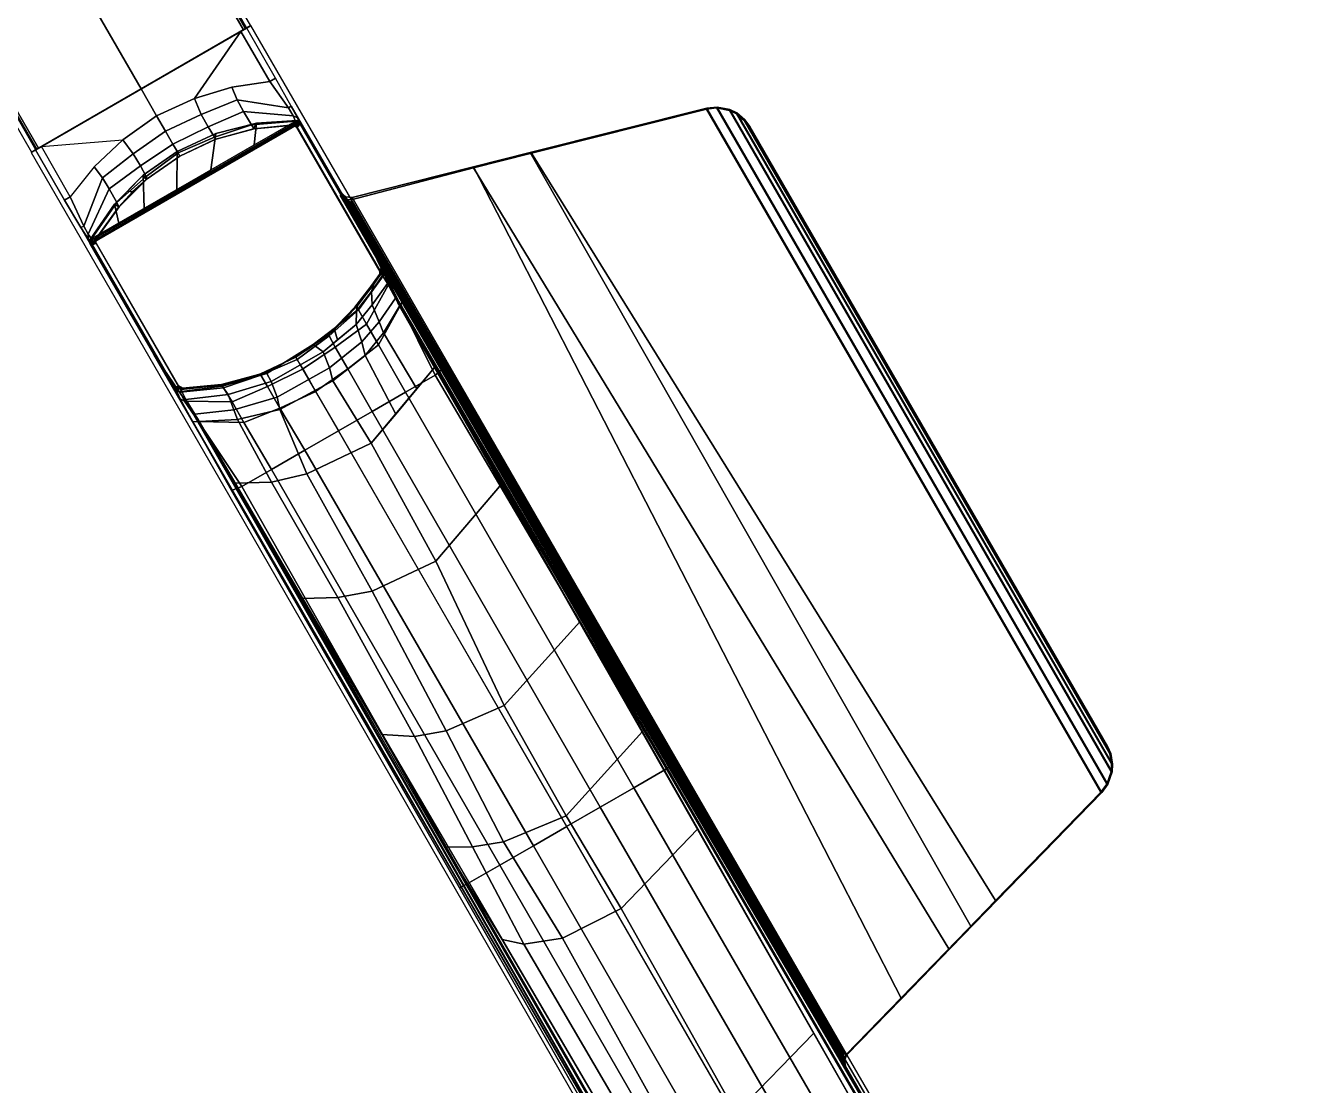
# Model space of a CAD drawing. Header units: inches. Extents: x 2605 to 2965, y 1528 to 1642.
# Drawn here: x 2718.53 to 2726.72, y 1578.52 to 1585.37 of the extents above; entities that cross this region are included whole.
import ezdxf

# ---------------------------------------------------------------- set-up
doc = ezdxf.new("R2010")
doc.units = ezdxf.units.IN
doc.layers.add('table leg', color=7, linetype='Continuous')
doc.layers.add('table top', color=7, linetype='Continuous')

msp = doc.modelspace()

# ---------------------------------------------------------------- linework, layer by layer
at = {"layer": 'table leg'}
for points in [[(2718.5303, 1586.2503, -3.9485), (2718.3811, 1584.9791, -4.0671), (2718.6156, 1584.5729, -4.0671), (2719.2779, 1584.9553, -3.9485)], [(2718.5303, 1586.2503, -3.9485), (2719.2779, 1584.9553, -3.9485), (2719.9403, 1585.3377, -4.0671), (2719.7057, 1585.7439, -4.0671)], [(2719.9584, 1585.3482, -4.0946), (2719.9861, 1585.3642, -5.012), (2719.7514, 1585.7707, -5.012), (2719.7237, 1585.7547, -4.0946)], [(2719.9403, 1585.3377, -4.0671), (2719.9531, 1585.3451, -4.0775), (2719.7185, 1585.7515, -4.0775), (2719.7057, 1585.7439, -4.0671)], [(2719.9531, 1585.3451, -4.0775), (2719.9584, 1585.3482, -4.0946), (2719.7237, 1585.7547, -4.0946), (2719.7185, 1585.7515, -4.0775)], [(2718.5975, 1584.5624, -4.0946), (2718.5697, 1584.5464, -5.012), (2719.9861, 1585.3642, -5.012), (2719.9584, 1585.3482, -4.0946)], [(2718.6044, 1584.5664, -4.0775), (2718.5975, 1584.5624, -4.0946), (2719.9584, 1585.3482, -4.0946), (2719.9531, 1585.3451, -4.0775)], [(2718.6156, 1584.5729, -4.0671), (2718.6044, 1584.5664, -4.0775), (2719.9531, 1585.3451, -4.0775), (2719.9403, 1585.3377, -4.0671)], [(2719.2779, 1584.9553, -3.9485), (2719.2628, 1584.9466, -4.0671), (2719.9403, 1585.3377, -4.0671), (2719.2779, 1584.9553, -3.9485)], [(2719.6221, 1584.8933, -3.978), (2719.9222, 1585.3272, -4.0608), (2719.2779, 1584.9553, -4.0674), (2719.3784, 1584.7813, -3.9605)], [(2719.6221, 1584.8933, -3.978), (2719.8646, 1584.9675, -4.0098), (2720.1093, 1585.0032, -4.0609), (2719.9222, 1585.3272, -4.0608)], [(2720.1093, 1585.0032, -4.0609), (2720.1472, 1585.0251, -4.1179), (2719.9601, 1585.3491, -4.1179), (2719.9222, 1585.3272, -4.0608)], [(2718.3627, 1584.9689, -4.0946), (2718.335, 1584.9529, -5.012), (2718.5697, 1584.5464, -5.012), (2718.5975, 1584.5624, -4.0946)], [(2718.3698, 1584.9728, -4.0762), (2718.3627, 1584.9689, -4.0946), (2718.5975, 1584.5624, -4.0946), (2718.6044, 1584.5664, -4.0775)], [(2718.3811, 1584.9791, -4.0671), (2718.3698, 1584.9728, -4.0762), (2718.6044, 1584.5664, -4.0775), (2718.6156, 1584.5729, -4.0671)], [(2718.7145, 1584.63, -4.0494), (2718.6156, 1584.5729, -4.0671), (2719.2628, 1584.9466, -4.0671), (2719.2779, 1584.9553, -3.9485)], [(2718.6337, 1584.5833, -4.0608), (2719.1595, 1584.6262, -3.978), (2719.3784, 1584.7813, -3.9605), (2719.2779, 1584.9553, -4.0674)], [(2719.8986, 1584.8846, -3.9256), (2719.8646, 1584.9675, -4.0098), (2719.6221, 1584.8933, -3.978), (2719.6657, 1584.7904, -3.8985)], [(2720.2294, 1584.8325, -4.001), (2720.1093, 1585.0032, -4.0609), (2719.8646, 1584.9675, -4.0098), (2719.8986, 1584.8846, -3.9256)], [(2720.2483, 1584.8453, -4.0524), (2720.1472, 1585.0251, -4.1179), (2720.1093, 1585.0032, -4.0609), (2720.2294, 1584.8325, -4.001)], [(2719.435, 1584.6833, -3.8831), (2719.6657, 1584.7904, -3.8985), (2719.6221, 1584.8933, -3.978), (2719.3784, 1584.7813, -3.9605)], [(2719.94, 1584.8107, -3.8175), (2719.8986, 1584.8846, -3.9256), (2719.6657, 1584.7904, -3.8985), (2719.7106, 1584.7107, -3.7963)], [(2720.2606, 1584.7815, -3.9148), (2720.2294, 1584.8325, -4.001), (2719.8986, 1584.8846, -3.9256), (2719.94, 1584.8107, -3.8175)], [(2719.4837, 1584.5989, -3.7839), (2719.7106, 1584.7107, -3.7963), (2719.6657, 1584.7904, -3.8985), (2719.435, 1584.6833, -3.8831)], [(2719.9914, 1584.7246, -3.6797), (2719.94, 1584.8107, -3.8175), (2719.7106, 1584.7107, -3.7963), (2719.7511, 1584.6434, -3.6669)], [(2720.2749, 1584.7485, -3.7563), (2720.2606, 1584.7815, -3.9148), (2719.94, 1584.8107, -3.8175), (2719.9914, 1584.7246, -3.6797)], [(2720.2875, 1584.7683, -3.9216), (2720.2483, 1584.8453, -4.0524), (2720.2294, 1584.8325, -4.001), (2720.2606, 1584.7815, -3.9148)], [(2720.2875, 1584.7683, -3.9216), (2720.8848, 1583.7362, -3.9572), (2720.9737, 1583.5911, -4.0842), (2720.2483, 1584.8453, -4.0524)], [(2719.3784, 1584.7813, -3.9605), (2719.1595, 1584.6262, -3.978), (2719.2268, 1584.5371, -3.8985), (2719.435, 1584.6833, -3.8831)], [(2719.5166, 1584.5419, -3.6595), (2719.7511, 1584.6434, -3.6669), (2719.7106, 1584.7107, -3.7963), (2719.4837, 1584.5989, -3.7839)], [(2720.0083, 1584.6984, -3.012), (2719.9914, 1584.7246, -3.6797), (2719.7511, 1584.6434, -3.6669), (2719.7616, 1584.6313, -3.012)], [(2720.2595, 1584.7226, -3.012), (2720.2749, 1584.7485, -3.7563), (2719.9914, 1584.7246, -3.6797), (2720.0083, 1584.6984, -3.012)], [(2720.2595, 1584.7226, 17.294), (2720.2599, 1584.7228, -3.012), (2720.0086, 1584.6986, -3.012), (2720.0039, 1584.6976, 17.294)], [(2720.2858, 1584.7076, -3.012), (2720.3009, 1584.7335, -3.7563), (2720.2749, 1584.7485, -3.7563), (2720.2595, 1584.7226, -3.012)], [(2720.2595, 1584.7226, 17.294), (2720.2697, 1584.7209, 17.294), (2720.2751, 1584.7188, -3.012), (2720.2599, 1584.7228, -3.012)], [(2720.2749, 1584.7485, -3.7563), (2720.3009, 1584.7335, -3.7563), (2720.2875, 1584.7683, -3.9216), (2720.2606, 1584.7815, -3.9148)], [(2720.2697, 1584.7209, 17.294), (2720.2829, 1584.7117, 17.294), (2720.2831, 1584.7122, -3.012), (2720.2751, 1584.7188, -3.012)], [(2720.2831, 1584.7122, -3.012), (2720.8199, 1583.7827, -3.012), (2720.8218, 1583.7721, -3.012), (2720.2751, 1584.7188, -3.012)], [(2720.2829, 1584.7117, 17.294), (2720.2858, 1584.7076, 17.294), (2720.2862, 1584.7078, -3.012), (2720.2831, 1584.7122, -3.012)], [(2720.8199, 1583.7827, -3.012), (2720.2831, 1584.7122, -3.012), (2720.2862, 1584.7078, -3.012), (2720.8178, 1583.787, -3.012)], [(2720.2858, 1584.7076, -3.012), (2720.8174, 1583.7869, -3.012), (2720.8475, 1583.7869, -3.7563), (2720.3009, 1584.7335, -3.7563)], [(2720.2858, 1584.7076, 17.294), (2720.8174, 1583.7868, 17.294), (2720.8178, 1583.787, -3.012), (2720.2862, 1584.7078, -3.012)], [(2720.8475, 1583.7869, -3.7563), (2720.8848, 1583.7362, -3.9572), (2720.2875, 1584.7683, -3.9216), (2720.3009, 1584.7335, -3.7563)], [(2718.6337, 1584.5833, -4.0608), (2719.1595, 1584.6262, -3.978), (2718.9739, 1584.4533, -4.0098), (2718.8207, 1584.2593, -4.0609)], [(2719.2268, 1584.5371, -3.8985), (2719.1595, 1584.6262, -3.978), (2718.9739, 1584.4533, -4.0098), (2719.0288, 1584.3824, -3.9256)], [(2719.435, 1584.6833, -3.8831), (2719.2268, 1584.5371, -3.8985), (2719.2734, 1584.4583, -3.7963), (2719.4837, 1584.5989, -3.7839)], [(2719.528, 1584.5222, -3.012), (2719.7616, 1584.6313, -3.012), (2719.7511, 1584.6434, -3.6669), (2719.5166, 1584.5419, -3.6595)], [(2719.762, 1584.6315, -3.012), (2719.5283, 1584.5224, -3.012), (2719.5272, 1584.5217, 17.294), (2719.7548, 1584.6288, 17.294)], [(2720.0039, 1584.6976, 17.294), (2720.0086, 1584.6986, -3.012), (2719.762, 1584.6315, -3.012), (2719.7548, 1584.6288, 17.294)], [(2718.6337, 1584.5833, -4.0608), (2718.5958, 1584.5614, -4.1179), (2718.7829, 1584.2374, -4.1179), (2718.8207, 1584.2593, -4.0609)], [(2719.4837, 1584.5989, -3.7839), (2719.2734, 1584.4583, -3.7963), (2719.3114, 1584.3895, -3.6669), (2719.5166, 1584.5419, -3.6595)], [(2719.2734, 1584.4583, -3.7963), (2719.2268, 1584.5371, -3.8985), (2719.0288, 1584.3824, -3.9256), (2719.0721, 1584.3096, -3.8175)], [(2719.5166, 1584.5419, -3.6595), (2719.3114, 1584.3895, -3.6669), (2719.3166, 1584.3744, -3.012), (2719.528, 1584.5222, -3.012)], [(2719.3221, 1584.379, 17.294), (2719.5286, 1584.5226, 17.294), (2719.5283, 1584.5224, -3.012), (2719.317, 1584.3746, -3.012)], [(2719.0288, 1584.3824, -3.9256), (2718.9739, 1584.4533, -4.0098), (2718.8207, 1584.2593, -4.0609), (2718.9085, 1584.0699, -4.001)], [(2719.0721, 1584.3096, -3.8175), (2719.0288, 1584.3824, -3.9256), (2718.9085, 1584.0699, -4.001), (2718.9371, 1584.0174, -3.9148)], [(2719.3114, 1584.3895, -3.6669), (2719.2734, 1584.4583, -3.7963), (2719.0721, 1584.3096, -3.8175), (2719.121, 1584.2221, -3.6797)], [(2719.3166, 1584.3744, -3.012), (2719.3114, 1584.3895, -3.6669), (2719.121, 1584.2221, -3.6797), (2719.1352, 1584.1943, -3.012)], [(2719.3221, 1584.379, 17.294), (2719.317, 1584.3746, -3.012), (2719.1356, 1584.1945, -3.012), (2719.138, 1584.1976, 17.294)], [(2719.121, 1584.2221, -3.6797), (2719.0721, 1584.3096, -3.8175), (2718.9371, 1584.0174, -3.9148), (2718.9585, 1583.9885, -3.7563)], [(2718.9085, 1584.0699, -4.001), (2718.8207, 1584.2593, -4.0609), (2718.7829, 1584.2374, -4.1179), (2718.888, 1584.0599, -4.0524)], [(2719.1352, 1584.1943, -3.012), (2719.121, 1584.2221, -3.6797), (2718.9585, 1583.9885, -3.7563), (2718.9886, 1583.9888, -3.012)], [(2719.138, 1584.1976, 17.294), (2719.1356, 1584.1945, -3.012), (2718.989, 1583.989, -3.012), (2718.9886, 1583.9888, 17.294)], [(2718.9371, 1584.0174, -3.9148), (2718.9085, 1584.0699, -4.001), (2718.888, 1584.0599, -4.0524), (2718.9351, 1583.9875, -3.9216)], [(2718.888, 1584.0599, -4.0524), (2719.6114, 1582.8046, -4.0842), (2719.5302, 1582.9541, -3.9572), (2718.9351, 1583.9875, -3.9216)], [(2718.9371, 1584.0174, -3.9148), (2718.9351, 1583.9875, -3.9216), (2718.9585, 1583.9585, -3.7563), (2718.9585, 1583.9885, -3.7563)], [(2718.9585, 1583.9585, -3.7563), (2718.9351, 1583.9875, -3.9216), (2719.5302, 1582.9541, -3.9572), (2719.505, 1583.0118, -3.7563)], [(2718.9886, 1583.9888, -3.012), (2718.9585, 1583.9885, -3.7563), (2718.9585, 1583.9585, -3.7563), (2718.9885, 1583.9586, -3.012)], [(2718.989, 1583.989, -3.012), (2718.9848, 1583.9739, -3.012), (2718.9849, 1583.9791, 17.294), (2718.9886, 1583.9888, 17.294)], [(2718.9848, 1583.9739, -3.012), (2718.9865, 1583.9637, -3.012), (2718.9863, 1583.9631, 17.294), (2718.9849, 1583.9791, 17.294)], [(2718.9585, 1583.9585, -3.7563), (2719.505, 1583.0118, -3.7563), (2719.5201, 1583.0378, -3.012), (2718.9885, 1583.9586, -3.012)], [(2718.9865, 1583.9637, -3.012), (2718.9888, 1583.9587, -3.012), (2718.9884, 1583.9585, 17.294), (2718.9863, 1583.9631, 17.294)], [(2718.9888, 1583.9587, -3.012), (2719.5204, 1583.038, -3.012), (2719.52, 1583.0377, 17.294), (2718.9884, 1583.9585, 17.294)], [(2720.6678, 1583.5477, 17.294), (2720.6711, 1583.5512, -3.012), (2720.8176, 1583.7567, -3.012), (2720.8172, 1583.7565, 17.294)], [(2720.6707, 1583.551, -3.012), (2720.6826, 1583.529, -3.6107), (2720.8474, 1583.7569, -3.7563), (2720.8173, 1583.7565, -3.012)], [(2720.6826, 1583.529, -3.6107), (2720.7338, 1583.4358, -3.8175), (2720.8829, 1583.7039, -3.936), (2720.8474, 1583.7569, -3.7563)], [(2720.8172, 1583.7565, 17.294), (2720.8176, 1583.7567, -3.012), (2720.8218, 1583.7721, -3.012), (2720.8209, 1583.7663, 17.294)], [(2720.8173, 1583.7565, -3.012), (2720.8474, 1583.7569, -3.7563), (2720.8475, 1583.7869, -3.7563), (2720.8174, 1583.7869, -3.012)], [(2720.821, 1583.7771, 17.294), (2720.8199, 1583.7827, -3.012), (2720.8178, 1583.787, -3.012), (2720.8174, 1583.7868, 17.294)], [(2720.8209, 1583.7663, 17.294), (2720.8218, 1583.7721, -3.012), (2720.8199, 1583.7827, -3.012), (2720.821, 1583.7771, 17.294)], [(2720.8475, 1583.7869, -3.7563), (2720.8474, 1583.7569, -3.7563), (2720.8829, 1583.7039, -3.936), (2720.8848, 1583.7362, -3.9572)], [(2720.8829, 1583.7039, -3.936), (2720.9527, 1583.5601, -4.0331), (2720.9737, 1583.5911, -4.0842), (2720.8848, 1583.7362, -3.9572)], [(2720.7338, 1583.4358, -3.8175), (2720.8121, 1583.3024, -3.9489), (2720.9527, 1583.5601, -4.0331), (2720.8829, 1583.7039, -3.936)], [(2720.9737, 1583.5911, -4.0842), (2720.9527, 1583.5601, -4.0331), (2721.1765, 1583.1069, -4.1306), (2721.2317, 1583.1528, -4.2064)], [(2720.4837, 1583.3663, 17.294), (2720.4897, 1583.3712, -3.012), (2720.6711, 1583.5512, -3.012), (2720.6678, 1583.5477, 17.294)], [(2720.4893, 1583.371, -3.012), (2720.4922, 1583.3616, -3.5979), (2720.6826, 1583.529, -3.6107), (2720.6707, 1583.551, -3.012)], [(2720.4922, 1583.3616, -3.5979), (2720.5326, 1583.2871, -3.7963), (2720.7338, 1583.4358, -3.8175), (2720.6826, 1583.529, -3.6107)], [(2720.8121, 1583.3024, -3.9489), (2720.9864, 1582.9972, -4.048), (2721.1765, 1583.1069, -4.1306), (2720.9527, 1583.5601, -4.0331)], [(2720.5326, 1583.2871, -3.7963), (2720.6141, 1583.1478, -3.9217), (2720.8121, 1583.3024, -3.9489), (2720.7338, 1583.4358, -3.8175)], [(2720.2783, 1583.2234, -3.012), (2720.4897, 1583.3712, -3.012), (2720.4837, 1583.3663, 17.294), (2720.2772, 1583.2227, 17.294)], [(2720.2861, 1583.2087, -3.5906), (2720.4922, 1583.3616, -3.5979), (2720.4893, 1583.371, -3.012), (2720.278, 1583.2232, -3.012)], [(2720.3208, 1583.1455, -3.7839), (2720.5326, 1583.2871, -3.7963), (2720.4922, 1583.3616, -3.5979), (2720.2861, 1583.2087, -3.5906)], [(2720.405, 1583.001, -3.9064), (2720.6141, 1583.1478, -3.9217), (2720.5326, 1583.2871, -3.7963), (2720.3208, 1583.1455, -3.7839)], [(2720.6141, 1583.1478, -3.9217), (2720.7698, 1582.8721, -4.0114), (2720.9864, 1582.9972, -4.048), (2720.8121, 1583.3024, -3.9489)], [(2720.278, 1583.2232, -3.012), (2720.0443, 1583.114, -3.012), (2720.051, 1583.1069, -3.5979), (2720.2864, 1583.2089, -3.5906)], [(2720.2786, 1583.2235, 17.294), (2720.051, 1583.1165, 17.294), (2720.0447, 1583.1142, -3.012), (2720.2783, 1583.2234, -3.012)], [(2720.2864, 1583.2089, -3.5906), (2720.051, 1583.1069, -3.5979), (2720.0953, 1583.0347, -3.7963), (2720.3238, 1583.1473, -3.7839)], [(2721.1765, 1583.1069, -4.1306), (2722.6712, 1580.5635, -4.3569), (2722.7175, 1580.5947, -4.4267), (2721.2317, 1583.1528, -4.2064)], [(2719.7977, 1583.047, -3.012), (2719.8107, 1583.0257, -3.6107), (2720.051, 1583.1069, -3.5979), (2720.0443, 1583.114, -3.012)], [(2719.8019, 1583.0477, 17.294), (2719.798, 1583.0472, -3.012), (2720.0447, 1583.1142, -3.012), (2720.051, 1583.1165, 17.294)], [(2719.8107, 1583.0257, -3.6107), (2719.8659, 1582.9347, -3.8175), (2720.0953, 1583.0347, -3.7963), (2720.051, 1583.1069, -3.5979)], [(2720.3238, 1583.1473, -3.7839), (2720.0953, 1583.0347, -3.7963), (2720.1752, 1582.8944, -3.9217), (2720.4069, 1583.0021, -3.9064)], [(2720.5528, 1582.7468, -3.9903), (2720.7698, 1582.8721, -4.0114), (2720.6141, 1583.1478, -3.9217), (2720.405, 1583.001, -3.9064)], [(2720.9864, 1582.9972, -4.048), (2722.4606, 1580.4419, -4.3176), (2722.6712, 1580.5635, -4.3569), (2721.1765, 1583.1069, -4.1306)], [(2719.5201, 1583.0378, -3.012), (2719.505, 1583.0118, -3.7563), (2719.531, 1582.9968, -3.7563), (2719.5464, 1583.0228, -3.012)], [(2719.5302, 1582.9541, -3.9572), (2719.5591, 1582.9396, -3.936), (2719.531, 1582.9968, -3.7563), (2719.505, 1583.0118, -3.7563)], [(2719.52, 1583.0377, 17.294), (2719.5204, 1583.038, -3.012), (2719.5232, 1583.034, -3.012), (2719.5267, 1583.0298, 17.294)], [(2719.5267, 1583.0298, 17.294), (2719.5232, 1583.034, -3.012), (2719.5314, 1583.027, -3.012), (2719.536, 1583.0245, 17.294)], [(2719.5464, 1583.0228, -3.012), (2719.531, 1582.9968, -3.7563), (2719.8107, 1583.0257, -3.6107), (2719.7977, 1583.047, -3.012)], [(2719.531, 1582.9968, -3.7563), (2719.5591, 1582.9396, -3.936), (2719.8659, 1582.9347, -3.8175), (2719.8107, 1583.0257, -3.6107)], [(2719.536, 1583.0245, 17.294), (2719.5314, 1583.027, -3.012), (2719.5468, 1583.023, -3.012), (2719.5464, 1583.0227, 17.294)], [(2719.5464, 1583.0227, 17.294), (2719.5468, 1583.023, -3.012), (2719.798, 1583.0472, -3.012), (2719.8019, 1583.0477, 17.294)], [(2719.8659, 1582.9347, -3.8175), (2719.9423, 1582.8002, -3.9489), (2720.1752, 1582.8944, -3.9217), (2720.0953, 1583.0347, -3.7963)], [(2720.4069, 1583.0021, -3.9064), (2720.1752, 1582.8944, -3.9217), (2720.336, 1582.6217, -4.0114), (2720.5531, 1582.747, -3.9903)], [(2720.7698, 1582.8721, -4.0114), (2722.244, 1580.3169, -4.2809), (2722.4606, 1580.4419, -4.3176), (2720.9864, 1582.9972, -4.048)], [(2719.5302, 1582.9541, -3.9572), (2719.6114, 1582.8046, -4.0842), (2719.6488, 1582.8073, -4.0331), (2719.5591, 1582.9396, -3.936)], [(2719.5591, 1582.9396, -3.936), (2719.6488, 1582.8073, -4.0331), (2719.9423, 1582.8002, -3.9489), (2719.8659, 1582.9347, -3.8175)], [(2719.9423, 1582.8002, -3.9489), (2720.1194, 1582.4966, -4.048), (2720.336, 1582.6217, -4.0114), (2720.1752, 1582.8944, -3.9217)], [(2722.0269, 1580.1916, -4.2598), (2722.244, 1580.3169, -4.2809), (2720.7698, 1582.8721, -4.0114), (2720.5528, 1582.7468, -3.9903)], [(2719.862, 1582.3621, -4.2064), (2719.9294, 1582.3869, -4.1306), (2719.6488, 1582.8073, -4.0331), (2719.6114, 1582.8046, -4.0842)], [(2719.6488, 1582.8073, -4.0331), (2719.9294, 1582.3869, -4.1306), (2720.1194, 1582.4966, -4.048), (2719.9423, 1582.8002, -3.9489)], [(2720.5531, 1582.747, -3.9903), (2720.336, 1582.6217, -4.0114), (2721.8119, 1580.0674, -4.2809), (2722.0289, 1580.1927, -4.2598)], [(2720.1194, 1582.4966, -4.048), (2721.5952, 1579.9423, -4.3176), (2721.8119, 1580.0674, -4.2809), (2720.336, 1582.6217, -4.0114)], [(2719.9294, 1582.3869, -4.1306), (2721.3847, 1579.8208, -4.3569), (2721.5952, 1579.9423, -4.3176), (2720.1194, 1582.4966, -4.048)], [(2719.862, 1582.3621, -4.2064), (2721.3345, 1579.7962, -4.4267), (2721.3847, 1579.8208, -4.3569), (2719.9294, 1582.3869, -4.1306)], [(2722.4606, 1580.4419, -4.3176), (2725.4188, 1575.3287, -4.7783), (2725.6321, 1575.4518, -4.8121), (2722.6712, 1580.5635, -4.3569)], [(2722.7175, 1580.5947, -4.4267), (2722.6712, 1580.5635, -4.3569), (2725.6321, 1575.4518, -4.8121), (2725.6848, 1575.4871, -4.8835)], [(2722.244, 1580.3169, -4.2809), (2725.2048, 1575.2051, -4.7539), (2725.4188, 1575.3287, -4.7783), (2722.4606, 1580.4419, -4.3176)], [(2724.9816, 1575.0762, -4.7316), (2725.2048, 1575.2051, -4.7539), (2722.244, 1580.3169, -4.2809), (2722.0269, 1580.1916, -4.2598)], [(2722.0289, 1580.1927, -4.2598), (2721.8119, 1580.0674, -4.2809), (2724.7584, 1574.9474, -4.7539), (2724.9816, 1575.0762, -4.7316)], [(2721.5952, 1579.9423, -4.3176), (2724.5443, 1574.8238, -4.7783), (2724.7584, 1574.9474, -4.7539), (2721.8119, 1580.0674, -4.2809)], [(2721.3847, 1579.8208, -4.3569), (2724.3311, 1574.7007, -4.8121), (2724.5443, 1574.8238, -4.7783), (2721.5952, 1579.9423, -4.3176)], [(2724.2741, 1574.6727, -4.8835), (2724.3311, 1574.7007, -4.8121), (2721.3847, 1579.8208, -4.3569), (2721.3345, 1579.7962, -4.4267)]]:
    msp.add_3dface(points, dxfattribs=at)
for points, invisible_edges in [([(2719.277, 1584.9547, -5.012), (2719.9222, 1585.3272, -4.0608), (2719.9601, 1585.3491, -4.1179), (2719.9871, 1585.3647, -5.012)], 1), ([(2719.9871, 1585.3647, -5.012), (2720.2483, 1584.8453, -4.0524), (2720.1472, 1585.0251, -4.1179), (2719.9601, 1585.3491, -4.1179)], 1), ([(2720.9737, 1583.5911, -4.0842), (2721.2637, 1583.157, -5.0602), (2719.9871, 1585.3647, -5.012), (2720.2483, 1584.8453, -4.0524)], 5), ([(2719.9222, 1585.3272, -4.0608), (2719.9222, 1585.3272, -4.0608), (2719.2789, 1584.9558, -5.012), (2718.6337, 1584.5833, -4.0608)], 6), ([(2718.5687, 1584.5458, -5.012), (2718.5958, 1584.5614, -4.1179), (2718.6337, 1584.5833, -4.0608), (2719.2789, 1584.9558, -5.012)], 4), ([(2718.5958, 1584.5614, -4.1179), (2718.5687, 1584.5458, -5.012), (2718.888, 1584.0599, -4.0524), (2718.7829, 1584.2374, -4.1179)], 2), ([(2718.888, 1584.0599, -4.0524), (2718.5687, 1584.5458, -5.012), (2719.8424, 1582.3364, -5.0602), (2719.6114, 1582.8046, -4.0842)], 5), ([(2721.2317, 1583.1528, -4.2064), (2722.7175, 1580.5947, -4.4267), (2721.2637, 1583.157, -5.0602), (2720.9737, 1583.5911, -4.0842)], 6), ([(2721.2637, 1583.157, -5.0602), (2722.7175, 1580.5947, -4.4267), (2725.6848, 1575.4871, -4.8835), (2725.7147, 1575.4791, -5.5092)], 1), ([(2719.6114, 1582.8046, -4.0842), (2719.8424, 1582.3364, -5.0602), (2721.3345, 1579.7962, -4.4267), (2719.862, 1582.3621, -4.2064)], 3), ([(2724.2661, 1574.6428, -5.5092), (2724.2741, 1574.6727, -4.8835), (2721.3345, 1579.7962, -4.4267), (2719.8424, 1582.3364, -5.0602)], 4)]:
    msp.add_3dface(points, dxfattribs=dict(at, invisible_edges=invisible_edges))
at = {"layer": 'table top'}
for p, q in [((2720.8263, 1583.7937, 17.958), (2720.8299, 1583.7839, 17.958)), ((2720.8298, 1583.7732, 17.958), (2720.8264, 1583.7593, 17.958)), ((2720.8299, 1583.7839, 17.958), (2720.8298, 1583.7732, 17.958))]:
    msp.add_line(p, q, dxfattribs=at)
for points, invisible_edges in [([(2723.166, 1565.5532, 20.5), (2723.1658, 1606.9554, 20.5), (2718.3829, 1607.1347, 20.5), (2718.3819, 1565.374, 20.5)], 15), ([(2718.3857, 1607.1346, 19.324), (2723.1653, 1606.9553, 19.324), (2723.1661, 1565.5532, 19.324), (2718.3835, 1565.374, 19.324)], 15), ([(2727.9401, 1565.8517, 19.324), (2723.1661, 1565.5532, 19.324), (2723.1653, 1606.9553, 19.324), (2727.9401, 1606.6569, 19.324)], 15), ([(2727.9401, 1565.8517, 20.5), (2727.9401, 1606.6569, 20.5), (2723.1658, 1606.9554, 20.5), (2723.166, 1565.5532, 20.5)], 15), ([(2720.8174, 1583.7868, 17.294), (2720.2858, 1584.7076, 17.294), (2720.2967, 1584.7171, 18.1325), (2720.8263, 1583.7937, 17.958)], 4), ([(2720.8263, 1583.7937, 17.958), (2720.2967, 1584.7171, 18.1325), (2720.2985, 1584.7201, 18.3078), (2720.8367, 1583.7504, 18.0482)], 5), ([(2720.8367, 1583.7504, 18.0482), (2720.2985, 1584.7201, 18.3078), (2720.3, 1584.7227, 18.4558), (2720.8688, 1583.7, 18.1446)], 5), ([(2720.8688, 1583.7, 18.1446), (2720.3, 1584.7227, 18.4558), (2720.3024, 1584.7269, 18.6959), (2720.9214, 1583.6041, 18.2035)], 5), ([(2720.3024, 1584.7269, 18.6959), (2720.3088, 1584.7378, 19.3241), (2720.7198, 1584.0259, 19.324), (2720.9477, 1583.5535, 18.2126)], 8), ([(2720.9214, 1583.6041, 18.2035), (2720.3024, 1584.7269, 18.6959), (2720.3024, 1584.7269, 18.6959), (2720.9477, 1583.5535, 18.2126)], 5), ([(2718.9491, 1583.9528, 19.3241), (2718.9617, 1583.9529, 18.6959), (2719.6553, 1582.8073, 18.2126), (2719.3601, 1583.2409, 19.324)], 2), ([(2719.6553, 1582.8073, 18.2126), (2719.6246, 1582.8554, 18.2035), (2718.9617, 1583.9529, 18.6959)], 10), ([(2718.9666, 1583.9529, 18.4558), (2719.5678, 1582.9489, 18.1446), (2719.6246, 1582.8554, 18.2035), (2718.9617, 1583.9529, 18.6959)], 5), ([(2718.9696, 1583.9529, 18.3078), (2719.5403, 1583.0019, 18.0482), (2719.5678, 1582.9489, 18.1446), (2718.9666, 1583.9529, 18.4558)], 5), ([(2718.9731, 1583.9529, 18.1325), (2719.5377, 1583.0152, 17.958), (2719.5403, 1583.0019, 18.0482), (2718.9696, 1583.9529, 18.3078)], 5), ([(2718.9868, 1583.9576, 17.294), (2719.5184, 1583.0368, 17.294), (2719.508, 1583.0325, 17.958), (2718.9731, 1583.9529, 18.1325)], 4), ([(2718.9731, 1583.9529, 18.1325), (2718.9731, 1583.9529, 18.1325), (2719.508, 1583.0325, 17.958), (2719.524, 1583.0192, 17.958)], 10), ([(2718.9731, 1583.9529, 18.1325), (2718.9731, 1583.9529, 18.1325), (2719.524, 1583.0192, 17.958), (2719.5377, 1583.0152, 17.958)], 10)]:
    msp.add_3dface(points, dxfattribs=dict(at, invisible_edges=invisible_edges))
for points in [[(2724.6408, 1579.5437, 19.324), (2725.4834, 1580.4118, 19.324), (2722.9318, 1584.8313, 19.324), (2721.792, 1584.544, 19.324)], [(2721.792, 1584.544, 19.324), (2722.9318, 1584.8313, 19.324), (2722.9292, 1584.8253, 19.0268), (2721.7998, 1584.5406, 19.0268)], [(2722.9292, 1584.8253, 19.0268), (2725.4769, 1580.4126, 19.0268), (2724.798, 1579.7134, 19.0137), (2721.7998, 1584.5406, 19.0268)], [(2722.9318, 1584.8313, 19.324), (2722.9982, 1584.8388, 19.324), (2722.9957, 1584.8328, 19.0268), (2722.9292, 1584.8253, 19.0268)], [(2722.9292, 1584.8253, 19.0268), (2722.9957, 1584.8328, 19.0268), (2725.5166, 1580.4663, 19.0268), (2725.4769, 1580.4126, 19.0268)], [(2725.5231, 1580.4655, 19.324), (2722.9982, 1584.8388, 19.324), (2722.9318, 1584.8313, 19.324), (2725.4834, 1580.4118, 19.324)], [(2722.9982, 1584.8388, 19.324), (2723.0809, 1584.8228, 19.324), (2723.0784, 1584.8169, 19.0268), (2722.9957, 1584.8328, 19.0268)], [(2723.0784, 1584.8169, 19.0268), (2725.5442, 1580.5459, 19.0268), (2725.5166, 1580.4663, 19.0268), (2722.9957, 1584.8328, 19.0268)], [(2725.5231, 1580.4655, 19.324), (2725.5506, 1580.5451, 19.324), (2723.0809, 1584.8228, 19.324), (2722.9982, 1584.8388, 19.324)], [(2723.0809, 1584.8228, 19.324), (2723.1261, 1584.8004, 19.324), (2723.1236, 1584.7944, 19.0268), (2723.0784, 1584.8169, 19.0268)], [(2723.0784, 1584.8169, 19.0268), (2723.1236, 1584.7944, 19.0268), (2725.5473, 1580.5963, 19.0268), (2725.5442, 1580.5459, 19.0268)], [(2725.5538, 1580.5955, 19.324), (2723.1261, 1584.8004, 19.324), (2723.0809, 1584.8228, 19.324), (2725.5506, 1580.5451, 19.324)], [(2723.1261, 1584.8004, 19.324), (2723.1783, 1584.7566, 19.324), (2723.1757, 1584.7506, 19.0268), (2723.1236, 1584.7944, 19.0268)], [(2723.1757, 1584.7506, 19.0268), (2725.5354, 1580.6634, 19.0268), (2725.5473, 1580.5963, 19.0268), (2723.1236, 1584.7944, 19.0268)], [(2725.5538, 1580.5955, 19.324), (2725.5419, 1580.6626, 19.324), (2723.1783, 1584.7566, 19.324), (2723.1261, 1584.8004, 19.324)], [(2718.9452, 1583.9697, 19.3241), (2720.2961, 1584.7497, 19.324), (2720.2833, 1584.7528, 19.324), (2718.9489, 1583.9824, 19.324)], [(2718.946, 1583.9604, 19.3241), (2720.3037, 1584.7443, 19.324), (2720.2961, 1584.7497, 19.324), (2718.9452, 1583.9697, 19.3241)], [(2720.3088, 1584.7378, 19.324), (2720.3037, 1584.7443, 19.324), (2718.946, 1583.9604, 19.3241), (2718.9491, 1583.9528, 19.3241)], [(2724.3494, 1577.7392, 19.324), (2720.3088, 1584.7378, 19.3241), (2718.9491, 1583.9528, 19.3241), (2722.9898, 1576.9542, 19.324)], [(2720.0234, 1584.7342, 19.324), (2719.7603, 1584.6674, 19.324), (2719.7294, 1584.433, 19.324), (2720.0082, 1584.594, 19.324)], [(2720.0234, 1584.7342, 19.324), (2720.0039, 1584.6976, 17.294), (2719.7548, 1584.6288, 17.294), (2719.7603, 1584.6674, 19.324)], [(2720.2833, 1584.7528, 19.324), (2720.2595, 1584.7226, 17.294), (2720.0039, 1584.6976, 17.294), (2720.0234, 1584.7342, 19.324)], [(2720.2833, 1584.7528, 19.324), (2720.0234, 1584.7342, 19.324), (2720.0082, 1584.594, 19.324), (2720.2833, 1584.7528, 19.324)], [(2720.2961, 1584.7497, 19.324), (2720.2697, 1584.7209, 17.294), (2720.2595, 1584.7226, 17.294), (2720.2833, 1584.7528, 19.324)], [(2720.3037, 1584.7443, 19.324), (2720.2829, 1584.7117, 17.294), (2720.2697, 1584.7209, 17.294), (2720.2961, 1584.7497, 19.324)], [(2720.3088, 1584.7378, 19.324), (2720.2858, 1584.7076, 17.294), (2720.2829, 1584.7117, 17.294), (2720.3037, 1584.7443, 19.324)], [(2723.1783, 1584.7566, 19.324), (2723.2093, 1584.7139, 19.324), (2723.2068, 1584.7079, 19.0268), (2723.1757, 1584.7506, 19.0268)], [(2723.1757, 1584.7506, 19.0268), (2723.2068, 1584.7079, 19.0268), (2725.514, 1580.7117, 19.0268), (2725.5354, 1580.6634, 19.0268)], [(2725.5205, 1580.7109, 19.324), (2723.2093, 1584.7139, 19.324), (2723.1783, 1584.7566, 19.324), (2725.5419, 1580.6626, 19.324)], [(2723.2093, 1584.7139, 19.324), (2725.5205, 1580.7109, 19.324), (2725.514, 1580.7117, 19.0268), (2723.2068, 1584.7079, 19.0268)], [(2719.7603, 1584.6674, 19.324), (2719.5106, 1584.5526, 19.324), (2719.5085, 1584.3055, 19.324), (2719.7294, 1584.433, 19.324)], [(2719.7603, 1584.6674, 19.324), (2719.7548, 1584.6288, 17.294), (2719.5272, 1584.5217, 17.294), (2719.5106, 1584.5526, 19.324)], [(2719.5106, 1584.5526, 19.324), (2719.2923, 1584.3994, 19.324), (2719.2981, 1584.184, 19.324), (2719.5085, 1584.3055, 19.324)], [(2719.5106, 1584.5526, 19.324), (2719.5272, 1584.5217, 17.294), (2719.3119, 1584.3709, 17.294), (2719.2923, 1584.3994, 19.324)], [(2724.1889, 1579.0782, 19.324), (2724.6408, 1579.5437, 19.324), (2721.792, 1584.544, 19.324), (2721.4255, 1584.4517, 19.324)], [(2721.4255, 1584.4517, 19.324), (2721.792, 1584.544, 19.324), (2721.7998, 1584.5406, 19.0268), (2721.4255, 1584.445, 18.9551)], [(2721.7998, 1584.5406, 19.0268), (2724.798, 1579.7134, 19.0137), (2724.4955, 1579.402, 19.0079), (2721.4255, 1584.445, 18.9551)], [(2719.2923, 1584.3994, 19.324), (2719.1053, 1584.2109, 19.324), (2719.1333, 1584.0888, 19.324), (2719.2981, 1584.184, 19.324)], [(2719.2923, 1584.3994, 19.324), (2719.3119, 1584.3709, 17.294), (2719.2232, 1584.29, 17.294), (2719.1898, 1584.296, 19.324)], [(2720.6406, 1584.2539, 19.324), (2721.4255, 1584.4517, 19.324), (2721.4255, 1584.445, 18.9551), (2720.6347, 1584.2399, 18.6301)], [(2721.4255, 1584.445, 18.9551), (2724.4955, 1579.402, 19.0079), (2723.8306, 1578.7172, 18.9951), (2720.6347, 1584.2399, 18.6301)], [(2723.8377, 1578.7163, 19.324), (2724.1889, 1579.0782, 19.324), (2721.4255, 1584.4517, 19.324), (2720.6406, 1584.2539, 19.324)], [(2719.1898, 1584.296, 19.324), (2719.2232, 1584.29, 17.294), (2719.1342, 1584.1941, 17.294), (2719.1053, 1584.2109, 19.324)], [(2720.5984, 1584.2581, 19.324), (2720.5925, 1584.2441, 18.6301), (2720.5653, 1584.2692, 18.6301), (2720.5712, 1584.2832, 19.324)], [(2720.5666, 1584.2662, 18.6077), (2720.5653, 1584.2692, 18.6301), (2720.5845, 1584.2371, 18.6012), (2720.579, 1584.2434, 18.5697)], [(2720.6068, 1584.207, 18.5817), (2720.6038, 1584.2047, 18.5718), (2720.5653, 1584.2692, 18.6301), (2720.5925, 1584.2441, 18.6301)], [(2720.5984, 1584.2581, 19.324), (2720.5712, 1584.2832, 19.324), (2723.8284, 1578.6415, 19.324), (2723.8207, 1578.6818, 19.324)], [(2720.6038, 1584.2047, 18.5718), (2720.6022, 1584.2027, 18.5559), (2720.579, 1584.2434, 18.5697), (2720.5845, 1584.2371, 18.6012)], [(2720.5925, 1584.2441, 18.6301), (2720.5984, 1584.2581, 19.324), (2720.6406, 1584.2539, 19.324), (2720.6347, 1584.2399, 18.6301)], [(2720.6068, 1584.207, 18.5817), (2720.5925, 1584.2441, 18.6301), (2720.6112, 1584.2102, 18.5909)], [(2720.6112, 1584.2102, 18.5909), (2720.5925, 1584.2441, 18.6301), (2720.6188, 1584.2153, 18.6011)], [(2720.6188, 1584.2153, 18.6011), (2720.5925, 1584.2441, 18.6301), (2720.6342, 1584.225, 18.6125)], [(2720.6423, 1584.2298, 18.6155), (2720.6342, 1584.225, 18.6125), (2720.5925, 1584.2441, 18.6301), (2720.6347, 1584.2399, 18.6301)], [(2720.6406, 1584.2539, 19.324), (2720.5984, 1584.2581, 19.324), (2723.8207, 1578.6818, 19.324), (2723.8377, 1578.7163, 19.324)], [(2720.6112, 1584.2102, 18.5909), (2720.6188, 1584.2153, 18.6011), (2723.7992, 1578.7194, 18.9647), (2723.7916, 1578.7143, 18.9544)], [(2720.6188, 1584.2153, 18.6011), (2720.629, 1584.2217, 18.6096), (2723.8094, 1578.7258, 18.9732), (2723.7992, 1578.7194, 18.9647)], [(2720.629, 1584.2217, 18.6096), (2720.6342, 1584.225, 18.6125), (2723.8146, 1578.7291, 18.9761), (2723.8094, 1578.7258, 18.9732)], [(2720.6342, 1584.225, 18.6125), (2720.6423, 1584.2298, 18.6155), (2723.8227, 1578.7339, 18.9791), (2723.8146, 1578.7291, 18.9761)], [(2720.6423, 1584.2298, 18.6155), (2720.6347, 1584.2399, 18.6301), (2723.8306, 1578.7172, 18.9951), (2723.8227, 1578.7339, 18.9791)], [(2719.1333, 1584.0888, 19.324), (2719.1053, 1584.2109, 19.324), (2718.9489, 1583.9824, 19.324), (2719.1333, 1584.0888, 19.324)], [(2719.1053, 1584.2109, 19.324), (2719.1342, 1584.1941, 17.294), (2718.987, 1583.9879, 17.294), (2718.9489, 1583.9824, 19.324)], [(2720.6022, 1584.2027, 18.5559), (2720.6038, 1584.2047, 18.5718), (2723.7842, 1578.7088, 18.9354), (2723.7826, 1578.7068, 18.9194)], [(2720.6038, 1584.2047, 18.5718), (2720.6068, 1584.207, 18.5817), (2723.7872, 1578.7111, 18.9452), (2723.7842, 1578.7088, 18.9354)], [(2720.6068, 1584.207, 18.5817), (2720.6112, 1584.2102, 18.5909), (2723.7916, 1578.7143, 18.9544), (2723.7872, 1578.7111, 18.9452)], [(2718.9489, 1583.9824, 19.324), (2718.987, 1583.9879, 17.294), (2718.9832, 1583.9776, 17.294), (2718.9452, 1583.9697, 19.3241)], [(2718.9452, 1583.9697, 19.3241), (2718.9832, 1583.9776, 17.294), (2718.9832, 1583.9675, 17.294), (2718.946, 1583.9604, 19.3241)], [(2724.3375, 1577.7487, 19.008), (2720.8877, 1583.6779, 18.5054), (2720.7198, 1584.0259, 19.324), (2724.3494, 1577.7392, 19.324)], [(2718.946, 1583.9604, 19.3241), (2718.9832, 1583.9675, 17.294), (2718.9868, 1583.9576, 17.294), (2718.9491, 1583.9528, 19.3241)], [(2720.8264, 1583.7593, 17.958), (2720.6735, 1583.552, 17.8546), (2720.6596, 1583.5461, 17.5989), (2720.8223, 1583.758, 17.663)], [(2720.8223, 1583.758, 17.663), (2720.6596, 1583.5461, 17.5989), (2720.6678, 1583.5477, 17.294), (2720.8172, 1583.7565, 17.294)], [(2720.7659, 1583.6469, 17.9935), (2720.78, 1583.6872, 17.9238), (2720.8264, 1583.7593, 17.958), (2720.8367, 1583.7503, 18.0484)], [(2720.7709, 1583.5622, 18.0737), (2720.7659, 1583.6469, 17.9935), (2720.8367, 1583.7503, 18.0484), (2720.8698, 1583.6982, 18.1465)], [(2720.8264, 1583.7593, 17.958), (2720.8172, 1583.7565, 17.294), (2720.8209, 1583.7663, 17.294), (2720.8298, 1583.7732, 17.958)], [(2720.8299, 1583.7839, 17.958), (2720.821, 1583.7771, 17.294), (2720.8174, 1583.7868, 17.294), (2720.8263, 1583.7937, 17.958)], [(2720.8298, 1583.7732, 17.958), (2720.8209, 1583.7663, 17.294), (2720.821, 1583.7771, 17.294), (2720.8299, 1583.7839, 17.958)], [(2720.8367, 1583.7504, 18.0482), (2720.8299, 1583.7839, 17.958), (2720.8263, 1583.7937, 17.958)], [(2720.8367, 1583.7503, 18.0484), (2720.8264, 1583.7593, 17.958), (2720.8298, 1583.7732, 17.958), (2720.8367, 1583.7504, 18.0482)], [(2720.8298, 1583.7732, 17.958), (2720.8298, 1583.7732, 17.958), (2720.8299, 1583.7839, 17.958), (2720.8367, 1583.7504, 18.0482)], [(2720.6665, 1583.4349, 18.0156), (2720.6691, 1583.5218, 17.9335), (2720.7659, 1583.6469, 17.9935), (2720.7709, 1583.5622, 18.0737)], [(2720.6691, 1583.5218, 17.9335), (2720.6735, 1583.552, 17.8546), (2720.78, 1583.6872, 17.9238), (2720.7659, 1583.6469, 17.9935)], [(2720.8154, 1583.4522, 18.1244), (2720.7709, 1583.5622, 18.0737), (2720.8698, 1583.6982, 18.1465), (2720.9214, 1583.6042, 18.2035)], [(2724.0332, 1578.2712, 18.8751), (2720.9374, 1583.5748, 18.2628), (2720.8877, 1583.6779, 18.5054), (2724.017, 1578.2997, 18.9613)], [(2720.7045, 1583.3213, 18.0666), (2720.6665, 1583.4349, 18.0156), (2720.7709, 1583.5622, 18.0737), (2720.8154, 1583.4522, 18.1244)], [(2720.8154, 1583.4522, 18.1244), (2720.9214, 1583.6042, 18.2035), (2720.9477, 1583.5535, 18.2126), (2720.844, 1583.3807, 18.1429)], [(2724.0332, 1578.2712, 18.8751), (2724.0154, 1578.2544, 18.8191), (2720.9428, 1583.5635, 18.2362), (2720.9374, 1583.5748, 18.2628)], [(2723.979, 1578.2309, 18.7966), (2720.9477, 1583.5535, 18.2126), (2720.9428, 1583.5635, 18.2362), (2724.0154, 1578.2544, 18.8191)], [(2720.6596, 1583.5461, 17.5989), (2720.4935, 1583.3742, 17.5616), (2720.4837, 1583.3663, 17.294), (2720.6678, 1583.5477, 17.294)], [(2720.6735, 1583.552, 17.8546), (2720.5282, 1583.4019, 17.7974), (2720.4935, 1583.3742, 17.5616), (2720.6596, 1583.5461, 17.5989)], [(2720.525, 1583.4074, 17.9066), (2720.5282, 1583.4019, 17.7974), (2720.6735, 1583.552, 17.8546), (2720.6691, 1583.5218, 17.9335)], [(2720.5458, 1583.335, 17.9897), (2720.525, 1583.4074, 17.9066), (2720.6691, 1583.5218, 17.9335), (2720.6665, 1583.4349, 18.0156)], [(2720.844, 1583.3807, 18.1429), (2720.9477, 1583.5535, 18.2126), (2721.1742, 1583.1558, 18.2562), (2721.0594, 1583.0176, 18.2126)], [(2720.5282, 1583.4019, 17.7974), (2720.3584, 1583.2766, 17.774), (2720.3109, 1583.2491, 17.5553), (2720.4935, 1583.3742, 17.5616)], [(2720.3889, 1583.3052, 17.8863), (2720.3584, 1583.2766, 17.774), (2720.5282, 1583.4019, 17.7974), (2720.525, 1583.4074, 17.9066)], [(2720.4531, 1583.2583, 17.9697), (2720.3889, 1583.3052, 17.8863), (2720.525, 1583.4074, 17.9066), (2720.5458, 1583.335, 17.9897)], [(2720.4948, 1583.1536, 18.0265), (2720.4531, 1583.2583, 17.9697), (2720.6665, 1583.4349, 18.0156), (2720.7045, 1583.3213, 18.0666)], [(2720.7045, 1583.3213, 18.0666), (2720.8154, 1583.4522, 18.1244), (2720.844, 1583.3807, 18.1429), (2720.7252, 1583.234, 18.095)], [(2720.4935, 1583.3742, 17.5616), (2720.3109, 1583.2491, 17.5553), (2720.2772, 1583.2227, 17.294), (2720.4837, 1583.3663, 17.294)], [(2720.4948, 1583.1536, 18.0265), (2720.7045, 1583.3213, 18.0666), (2720.7252, 1583.234, 18.095), (2720.5168, 1583.0707, 18.0686)], [(2720.844, 1583.3807, 18.1429), (2721.0594, 1583.0176, 18.2126), (2720.9228, 1582.8556, 18.1615), (2720.7252, 1583.234, 18.095)], [(2719.5775, 1582.9215, 18.5054), (2722.9874, 1576.9693, 19.008), (2722.9898, 1576.9542, 19.324), (2719.3601, 1583.2409, 19.324)], [(2720.1439, 1583.1575, 17.5655), (2720.0389, 1583.1117, 17.294), (2720.2772, 1583.2227, 17.294), (2720.3109, 1583.2491, 17.5553)], [(2720.0898, 1583.1182, 17.874), (2720.0694, 1583.115, 17.7785), (2720.3584, 1583.2766, 17.774), (2720.3889, 1583.3052, 17.8863)], [(2720.1186, 1583.0657, 17.9702), (2720.0898, 1583.1182, 17.874), (2720.3889, 1583.3052, 17.8863), (2720.4531, 1583.2583, 17.9697)], [(2720.1563, 1582.9647, 18.0322), (2720.1186, 1583.0657, 17.9702), (2720.4531, 1583.2583, 17.9697), (2720.4948, 1583.1536, 18.0265)], [(2720.1948, 1583.1851, 17.7765), (2720.1439, 1583.1575, 17.5655), (2720.3109, 1583.2491, 17.5553), (2720.3584, 1583.2766, 17.774)], [(2720.5168, 1583.0707, 18.0686), (2720.7252, 1583.234, 18.095), (2720.9228, 1582.8556, 18.1615), (2720.7647, 1582.6681, 18.1023)], [(2720.1439, 1583.1575, 17.5655), (2720.0238, 1583.1035, 17.5772), (2719.9245, 1583.0753, 17.294), (2720.0389, 1583.1117, 17.294)], [(2720.1948, 1583.1851, 17.7765), (2720.0694, 1583.115, 17.7785), (2720.0238, 1583.1035, 17.5772), (2720.1439, 1583.1575, 17.5655)], [(2720.1563, 1582.9647, 18.0322), (2720.4948, 1583.1536, 18.0265), (2720.5168, 1583.0707, 18.0686), (2720.1732, 1582.8843, 18.0759)], [(2721.1742, 1583.1558, 18.2562), (2721.6054, 1582.4032, 18.3381), (2721.1811, 1581.9063, 18.1831), (2720.7647, 1582.6681, 18.1023)], [(2719.8011, 1583.0368, 17.9478), (2719.7936, 1583.0417, 17.8526), (2720.0694, 1583.115, 17.7785), (2720.0898, 1583.1182, 17.874)], [(2720.0694, 1583.115, 17.7785), (2719.7936, 1583.0417, 17.8526), (2719.8278, 1583.0464, 17.6061), (2720.0238, 1583.1035, 17.5772)], [(2720.0238, 1583.1035, 17.5772), (2719.8278, 1583.0464, 17.6061), (2719.797, 1583.0462, 17.294), (2719.9245, 1583.0753, 17.294)], [(2719.8403, 1582.9819, 18.0365), (2719.8011, 1583.0368, 17.9478), (2720.0898, 1583.1182, 17.874), (2720.1186, 1583.0657, 17.9702)], [(2720.5168, 1583.0707, 18.0686), (2720.7647, 1582.6681, 18.1023), (2720.3477, 1582.4696, 18.1281), (2720.1732, 1582.8843, 18.0759)], [(2719.508, 1583.0325, 17.958), (2719.5184, 1583.0368, 17.294), (2719.5252, 1583.0287, 17.294), (2719.5148, 1583.0244, 17.958)], [(2719.524, 1583.0192, 17.958), (2719.508, 1583.0325, 17.958), (2719.5148, 1583.0244, 17.958), (2719.524, 1583.0192, 17.958)], [(2719.5148, 1583.0244, 17.958), (2719.5252, 1583.0287, 17.294), (2719.5344, 1583.0235, 17.294), (2719.524, 1583.0192, 17.958)], [(2719.524, 1583.0192, 17.958), (2719.5344, 1583.0235, 17.294), (2719.5447, 1583.0218, 17.294), (2719.5377, 1583.0152, 17.958)], [(2719.5377, 1583.0152, 17.958), (2719.5405, 1583.0178, 17.6934), (2719.8278, 1583.0464, 17.6061), (2719.7936, 1583.0417, 17.8526)], [(2719.5403, 1583.0019, 18.0482), (2719.5377, 1583.0152, 17.958), (2719.7936, 1583.0417, 17.8526), (2719.8011, 1583.0368, 17.9478)], [(2719.8011, 1583.0368, 17.9478), (2719.8403, 1582.9819, 18.0365), (2719.5678, 1582.9489, 18.1446), (2719.5403, 1583.0019, 18.0482)], [(2719.5405, 1583.0178, 17.6934), (2719.5447, 1583.0218, 17.294), (2719.797, 1583.0462, 17.294), (2719.8278, 1583.0464, 17.6061)], [(2719.8764, 1582.8841, 18.1021), (2719.8403, 1582.9819, 18.0365), (2720.1186, 1583.0657, 17.9702), (2720.1563, 1582.9647, 18.0322)], [(2719.5678, 1582.9489, 18.1446), (2719.8403, 1582.9819, 18.0365), (2719.8764, 1582.8841, 18.1021), (2719.6246, 1582.8554, 18.2035)], [(2719.642, 1582.8269, 18.2628), (2722.6871, 1577.4941, 18.8751), (2722.6706, 1577.5223, 18.9613), (2719.5775, 1582.9215, 18.5054)], [(2719.9006, 1582.8196, 18.1328), (2719.8764, 1582.8841, 18.1021), (2720.1563, 1582.9647, 18.0322), (2720.1732, 1582.8843, 18.0759)], [(2719.6553, 1582.8073, 18.2126), (2719.6246, 1582.8554, 18.2035), (2719.8764, 1582.8841, 18.1021), (2719.9006, 1582.8196, 18.1328)], [(2719.642, 1582.8269, 18.2628), (2719.649, 1582.8165, 18.2362), (2722.7106, 1577.5011, 18.8191), (2722.6871, 1577.4941, 18.8751)], [(2720.1732, 1582.8843, 18.0759), (2720.3477, 1582.4696, 18.1281), (2720.1212, 1582.4163, 18.1757), (2719.9006, 1582.8196, 18.1328)], [(2722.7106, 1577.5011, 18.8191), (2722.7491, 1577.5208, 18.7966), (2719.6553, 1582.8073, 18.2126), (2719.649, 1582.8165, 18.2362)], [(2719.9006, 1582.8196, 18.1328), (2720.1212, 1582.4163, 18.1757), (2719.8832, 1582.4091, 18.256), (2719.6553, 1582.8073, 18.2126)], [(2720.7647, 1582.6681, 18.1023), (2721.1811, 1581.9063, 18.1831), (2720.7702, 1581.7128, 18.2099), (2720.3477, 1582.4696, 18.1281)], [(2720.1212, 1582.4163, 18.1757), (2720.5483, 1581.6701, 18.2623), (2720.3214, 1581.6645, 18.3379), (2719.8832, 1582.4091, 18.256)], [(2720.3477, 1582.4696, 18.1281), (2720.7702, 1581.7128, 18.2099), (2720.5483, 1581.6701, 18.2623), (2720.1212, 1582.4163, 18.1757)], [(2721.6054, 1582.4032, 18.3381), (2722.1131, 1581.5137, 18.4352), (2721.6242, 1580.9733, 18.2765), (2721.1811, 1581.9063, 18.1831)], [(2721.1811, 1581.9063, 18.1831), (2721.6242, 1580.9733, 18.2765), (2721.2495, 1580.8106, 18.3093), (2720.7702, 1581.7128, 18.2099)], [(2720.7702, 1581.7128, 18.2099), (2721.2495, 1580.8106, 18.3093), (2721.0447, 1580.7732, 18.3589), (2720.5483, 1581.6701, 18.2623)], [(2720.5483, 1581.6701, 18.2623), (2721.0447, 1580.7732, 18.3589), (2720.8339, 1580.787, 18.4343), (2720.3214, 1581.6645, 18.3379)], [(2722.1131, 1581.5137, 18.4352), (2722.5171, 1580.8046, 18.5128), (2722.024, 1580.2616, 18.354), (2721.6242, 1580.9733, 18.2765)], [(2721.6242, 1580.9733, 18.2765), (2722.024, 1580.2616, 18.354), (2721.6183, 1580.0927, 18.394), (2721.2495, 1580.8106, 18.3093)], [(2720.8339, 1580.787, 18.4343), (2721.0447, 1580.7732, 18.3589), (2721.4181, 1580.0612, 18.4456), (2721.2434, 1580.0587, 18.5064)], [(2721.2495, 1580.8106, 18.3093), (2721.6183, 1580.0927, 18.394), (2721.4181, 1580.0612, 18.4456), (2721.0447, 1580.7732, 18.3589)], [(2722.5171, 1580.8046, 18.5128), (2722.8748, 1580.1762, 18.5818), (2722.3799, 1579.6631, 18.4418), (2722.024, 1580.2616, 18.354)], [(2725.5354, 1580.6634, 19.0268), (2725.514, 1580.7117, 19.0268), (2725.5205, 1580.7109, 19.324), (2725.5419, 1580.6626, 19.324)], [(2725.5473, 1580.5963, 19.0268), (2725.5354, 1580.6634, 19.0268), (2725.5419, 1580.6626, 19.324), (2725.5538, 1580.5955, 19.324)], [(2725.5166, 1580.4663, 19.0268), (2725.5442, 1580.5459, 19.0268), (2725.5506, 1580.5451, 19.324), (2725.5231, 1580.4655, 19.324)], [(2725.5442, 1580.5459, 19.0268), (2725.5473, 1580.5963, 19.0268), (2725.5538, 1580.5955, 19.324), (2725.5506, 1580.5451, 19.324)], [(2725.4769, 1580.4126, 19.0268), (2725.5166, 1580.4663, 19.0268), (2725.5231, 1580.4655, 19.324), (2725.4834, 1580.4118, 19.324)], [(2725.4769, 1580.4126, 19.0268), (2725.4834, 1580.4118, 19.324), (2723.8377, 1578.7163, 19.324), (2723.8306, 1578.7172, 18.9951)], [(2722.024, 1580.2616, 18.354), (2722.3799, 1579.6631, 18.4418), (2722.0004, 1579.4703, 18.4579), (2721.6183, 1580.0927, 18.394)], [(2722.8748, 1580.1762, 18.5818), (2723.6236, 1578.8577, 18.7271), (2723.122, 1578.3414, 18.5876), (2722.3799, 1579.6631, 18.4418)], [(2721.4181, 1580.0612, 18.4456), (2721.7512, 1579.431, 18.5221), (2721.6099, 1579.4613, 18.5805), (2721.2434, 1580.0587, 18.5064)], [(2721.6183, 1580.0927, 18.394), (2722.0004, 1579.4703, 18.4579), (2721.7512, 1579.431, 18.5221), (2721.4181, 1580.0612, 18.4456)], [(2722.3799, 1579.6631, 18.4418), (2723.122, 1578.3414, 18.5876), (2722.7353, 1578.1484, 18.606), (2722.0004, 1579.4703, 18.4579)], [(2722.0004, 1579.4703, 18.4579), (2722.7353, 1578.1484, 18.606), (2722.5211, 1578.114, 18.6609), (2721.7512, 1579.431, 18.5221)], [(2721.7512, 1579.431, 18.5221), (2722.5211, 1578.114, 18.6609), (2722.3838, 1578.1424, 18.727), (2721.6099, 1579.4613, 18.5805)], [(2723.6236, 1578.8577, 18.7271), (2723.979, 1578.2309, 18.7966), (2723.491, 1577.9425, 18.7356), (2723.122, 1578.3414, 18.5876)], [(2723.8306, 1578.7172, 18.9951), (2723.8136, 1578.6827, 18.9951), (2723.8146, 1578.7291, 18.9761), (2723.8227, 1578.7339, 18.9791)], [(2723.8031, 1578.675, 18.9661), (2723.8058, 1578.6671, 18.9346), (2723.7826, 1578.7068, 18.9194), (2723.7842, 1578.7088, 18.9354)], [(2723.8136, 1578.6827, 18.9951), (2723.8213, 1578.6424, 18.9951), (2723.7842, 1578.7088, 18.9354), (2723.7872, 1578.7111, 18.9452)], [(2723.7916, 1578.7143, 18.9544), (2723.7916, 1578.7143, 18.9544), (2723.8136, 1578.6827, 18.9951), (2723.7872, 1578.7111, 18.9452)], [(2723.7992, 1578.7194, 18.9647), (2723.7992, 1578.7194, 18.9647), (2723.8136, 1578.6827, 18.9951), (2723.7916, 1578.7143, 18.9544)], [(2723.8094, 1578.7258, 18.9732), (2723.8094, 1578.7258, 18.9732), (2723.8136, 1578.6827, 18.9951), (2723.7992, 1578.7194, 18.9647)], [(2723.8213, 1578.6424, 18.9951), (2723.8193, 1578.6451, 18.9727), (2723.8058, 1578.6671, 18.9346), (2723.8031, 1578.675, 18.9661)], [(2723.8136, 1578.6827, 18.9951), (2723.8094, 1578.7258, 18.9732), (2723.8146, 1578.7291, 18.9761)], [(2723.8207, 1578.6818, 19.324), (2723.8136, 1578.6827, 18.9951), (2723.8306, 1578.7172, 18.9951), (2723.8377, 1578.7163, 19.324)], [(2723.8284, 1578.6415, 19.324), (2723.8213, 1578.6424, 18.9951), (2723.8136, 1578.6827, 18.9951), (2723.8207, 1578.6818, 19.324)]]:
    msp.add_3dface(points, dxfattribs=at)

doc.saveas('drawing.dxf')
